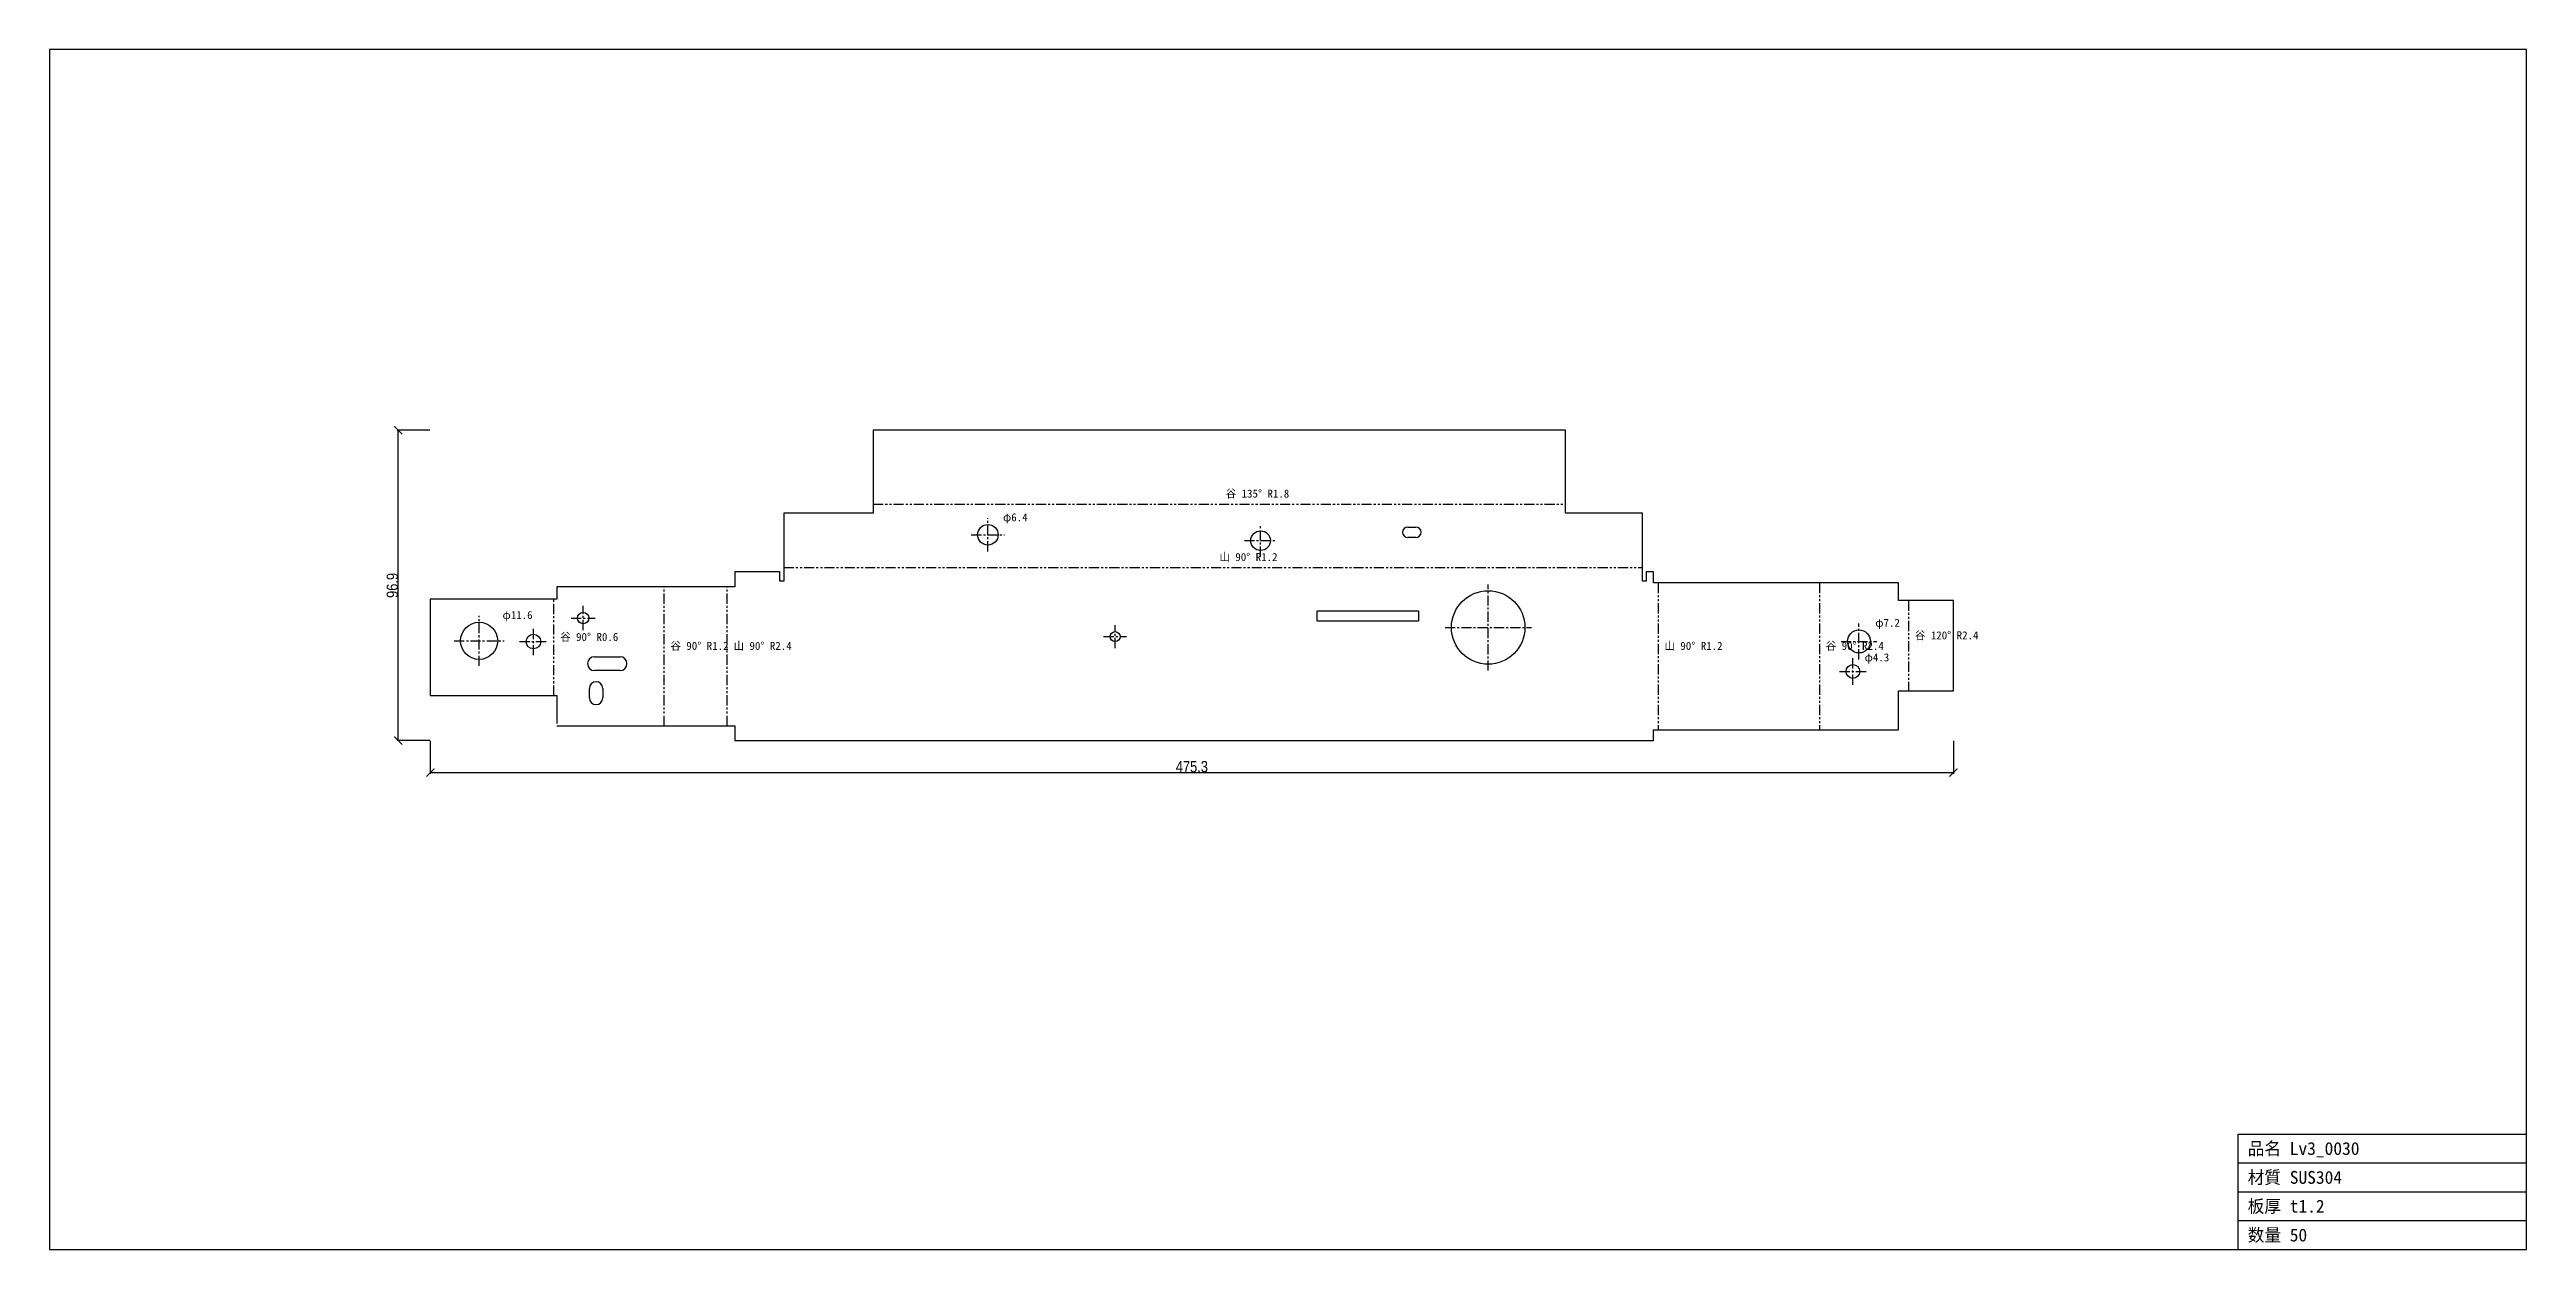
# Model space of a CAD drawing. Header units: millimetres. Extents: x -214 to 559, y -159 to 216.
import ezdxf

# ---------------------------------------------------------------- set-up
doc = ezdxf.new("R2010")
doc.units = ezdxf.units.MM
doc.linetypes.add('CENTER', pattern=[5.08, 3.175, -0.635, 0.635, -0.635])
doc.linetypes.add('PHANTOM', pattern=[6.35, 3.175, -0.635, 0.635, -0.635, 0.635, -0.635])
for name, color, linetype in [('中心線', 7, 'Continuous'), ('図枠', 7, 'Continuous'), ('外形', 7, 'Continuous'), ('寸法', 7, 'Continuous'), ('文字', 7, 'Continuous'), ('曲げ線', 7, 'Continuous')]:
    doc.layers.add(name, color=color, linetype=linetype)
doc.styles.add('OpenSansCondensed-Light', font='OpenSansCondensed-Light.ttf')
doc.dimstyles.new('EZDXF', dxfattribs={"dimtxt": 0.25, "dimasz": 0.175, "dimexe": 0.375, "dimexo": 0.125, "dimgap": 0.1, "dimtad": 1, "dimlfac": 100, "dimzin": 12, "dimdsep": 46, "dimtxsty": 'OpenSansCondensed-Light', "dimblk": 'ARCHTICK', "dimcen": 2.5, "dimazin": 3, "dimtfac": 0.5, "dimtmove": 2, "dimatfit": 3})

# ---------------------------------------------------------------- blocks, each defined once
blk = doc.blocks.new('_ARCHTICK')
at = {"color": 0, "linetype": 'BYBLOCK', "const_width": 0.15}
blk.add_lwpolyline([(-0.5, -0.5), (0.5, 0.5)], dxfattribs=at)

msp = doc.modelspace()

# ---------------------------------------------------------------- linework, layer by layer
at = {"layer": '中心線', "color": 1, "linetype": 'CENTER'}
for p, q in [((73.79, 64.24), (84.21, 64.24)), ((79, 59.03), (79, 69.45)), ((159.04, 62.41), (169.15, 62.41)), ((164.1, 57.36), (164.1, 67.47)), ((235.13, 21.83), (235.13, 48.76)), ((-79.78, 23.33), (-79.78, 38.93)), ((-47.31, 34.48), (-47.31, 42.01)), ((-87.58, 31.13), (-71.98, 31.13)), ((-62.83, 26.61), (-62.83, 35.2)), ((-51.08, 38.25), (-43.55, 38.25)), ((115.12, 32.45), (122.25, 32.45)), ((118.69, 28.88), (118.69, 36.01)), ((221.67, 35.3), (248.6, 35.3)), ((345.27, 30.94), (356.43, 30.94)), ((350.85, 25.36), (350.85, 36.52)), ((-67.13, 30.91), (-58.54, 30.91)), ((348.97, 17.43), (348.97, 25.72)), ((344.82, 21.58), (353.11, 21.58))]:
    msp.add_line(p, q, dxfattribs=at)
at = {"layer": '図枠'}
for p, q in [((559.16, 215.69), (-213.85, 215.69)), ((-213.85, 215.69), (-213.85, -158.83)), ((559.16, -158.83), (559.16, 215.69)), ((469.16, -158.83), (469.16, -122.83)), ((469.16, -122.83), (559.16, -122.83)), ((469.16, -131.83), (559.16, -131.83)), ((469.16, -140.83), (559.16, -140.83)), ((469.16, -149.83), (559.16, -149.83)), ((-213.85, -158.83), (559.16, -158.83))]:
    msp.add_line(p, q, dxfattribs=at)
at = {"layer": '外形'}
for p, q in [((259.29, 96.86), (43.18, 96.86)), ((43.18, 96.86), (43.18, 71.02)), ((259.29, 71.02), (259.29, 96.86)), ((43.18, 71.02), (15.28, 71.02)), ((15.28, 71.02), (15.28, 49.73)), ((283.26, 71.02), (259.29, 71.02)), ((283.26, 49.73), (283.26, 71.02)), ((210.01, 66.64), (212.59, 66.64)), ((212.59, 63.41), (210.01, 63.41)), ((0, 48.03), (-55.53, 48.03)), ((-55.53, 48.03), (-55.53, 44.15)), ((14.08, 52.63), (0, 52.63)), ((0, 52.63), (0, 48.03)), ((14.08, 49.73), (14.08, 52.63)), ((15.28, 49.73), (14.08, 49.73)), ((284.46, 49.73), (283.26, 49.73)), ((286.75, 52.63), (284.46, 52.63)), ((284.46, 52.63), (284.46, 49.73)), ((286.75, 49.23), (286.75, 52.63)), ((363.18, 49.23), (286.75, 49.23)), ((363.18, 43.7), (363.18, 49.23)), ((-55.53, 44.15), (-95.01, 44.15)), ((-95.01, 44.15), (-95.01, 14.06)), ((181.72, 37.32), (181.72, 40.49)), ((181.72, 40.49), (213.36, 40.49)), ((213.36, 40.49), (213.36, 37.32)), ((380.32, 43.7), (363.18, 43.7)), ((380.32, 15.51), (380.32, 43.7)), ((213.36, 37.32), (181.72, 37.32)), ((-43.81, 26.16), (-35.81, 26.16)), ((-45.38, 13.34), (-45.38, 16.27)), ((-35.81, 21.87), (-43.81, 21.87)), ((-41.19, 16.27), (-41.19, 13.34)), ((363.18, 3.4), (363.18, 15.51)), ((363.18, 15.51), (380.32, 15.51)), ((-95.01, 14.06), (-55.53, 14.06)), ((-55.53, 14.06), (-55.53, 5.38)), ((-55.53, 4.6), (0, 4.6)), ((0, 4.6), (0, 0)), ((0, 0), (286.75, 0)), ((286.75, 0), (286.75, 3.4)), ((286.75, 3.4), (363.18, 3.4))]:
    msp.add_line(p, q, dxfattribs=at)
for centre, radius in [((79, 64.24), 3.21), ((164.1, 62.41), 3.06), ((235.13, 35.3), 11.46), ((-47.31, 38.25), 1.76), ((-79.78, 31.13), 5.8), ((-62.83, 30.91), 2.29), ((118.69, 32.45), 1.56), ((350.85, 30.94), 3.58), ((348.97, 21.58), 2.15)]:
    msp.add_circle(centre, radius, dxfattribs=at)
for centre, radius, start, end in [((210.01, 65.03), 1.62, 90, -90), ((212.59, 65.03), 1.62, -90, 90), ((-43.81, 24.01), 2.15, 90, -90), ((-35.81, 24.01), 2.15, -90, 90), ((-43.28, 16.27), 2.1, 0, 180), ((-43.28, 13.34), 2.1, 180, 0)]:
    msp.add_arc(centre, radius, start, end, dxfattribs=at)
at = {"layer": '曲げ線', "color": 3, "linetype": 'PHANTOM'}
for p, q in [((43.18, 73.84), (259.29, 73.84)), ((-22.07, 4.6), (-22.07, 48.03)), ((-2.36, 4.6), (-2.36, 48.03)), ((15.28, 54.04), (283.26, 54.04)), ((288.16, 49.23), (288.16, 3.4)), ((338.5, 49.23), (338.5, 3.4)), ((-56.47, 14.06), (-56.47, 44.15)), ((366.32, 43.7), (366.32, 15.51))]:
    msp.add_line(p, q, dxfattribs=at)

# ---------------------------------------------------------------- texts
at = {"layer": '文字'}
for s, height, p in [('谷 135° R1.8', 2.5, (153.23, 75.84)), ('φ6.4', 2.5, (83.71, 68.45)), ('山 90° R1.2', 2.5, (151.27, 56.04)), ('φ11.6', 2.5, (-72.48, 37.93)), ('谷 90° R0.6', 2.5, (-54.47, 31.1)), ('谷 90° R1.2', 2.5, (-20.07, 28.31)), ('山 90° R2.4', 2.5, (-0.36, 28.31)), ('山 90° R1.2', 2.5, (290.16, 28.31)), ('谷 90° R2.4', 2.5, (340.5, 28.31)), ('φ7.2', 2.5, (355.93, 35.52)), ('谷 120° R2.4', 2.5, (368.32, 31.6)), ('φ4.3', 2.5, (352.61, 24.72)), ('品名 Lv3_0030', 4, (472.16, -129.33)), ('材質 SUS304', 4, (472.16, -138.33)), ('板厚 t1.2', 4, (472.16, -147.33)), ('数量 50', 4, (472.16, -156.33))]:
    msp.add_text(s, height=height, dxfattribs=at).set_placement(p)

# ---------------------------------------------------------------- dimensions: what is measured, and where the dimension line sits
at = {"layer": '寸法'}
msp.add_linear_dim(base=(-105.01, 0), p1=(-95.01, 0), p2=(-95.01, 96.86), angle=90, dimstyle='EZDXF', override={"dimtxt": 3.5, "dimasz": 2.5, "dimdec": 1, "dimlfac": 1}, dxfattribs=at).render()
msp.add_linear_dim(base=(-95.01, -10), p1=(-95.01, 0), p2=(380.32, 0), dimstyle='EZDXF', override={"dimtxt": 3.5, "dimasz": 2.5, "dimdec": 1, "dimlfac": 1}, dxfattribs=at).render()

doc.saveas('drawing.dxf')
